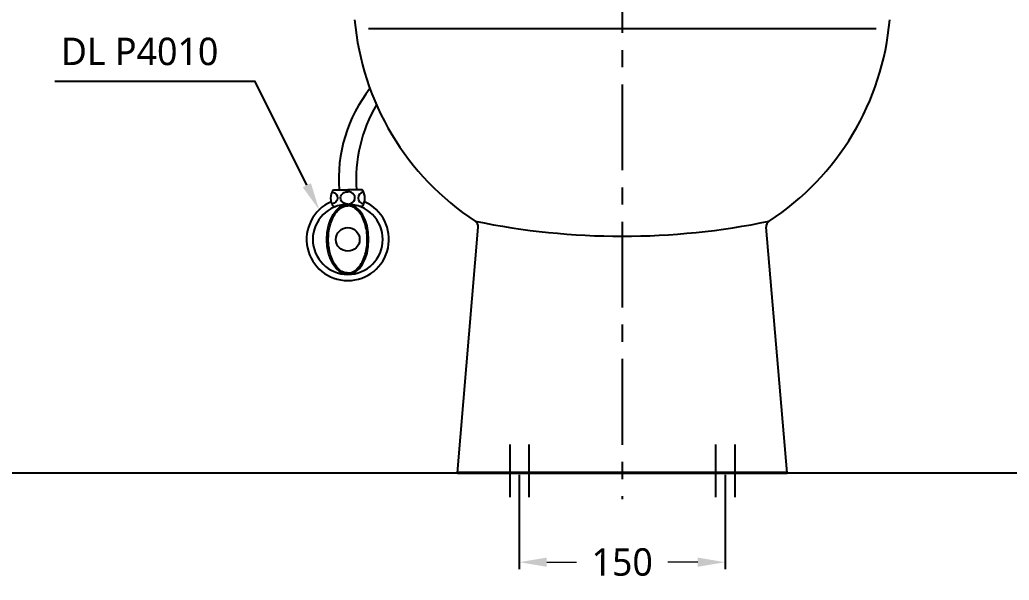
# Model space of a CAD drawing. Header units: inches. Extents: x -15723 to -7264, y -5919 to -976.
# Drawn here: x -14618 to -13897, y -3124 to -2716 of the extents above; entities that cross this region are included whole.
import ezdxf

# ---------------------------------------------------------------- set-up
doc = ezdxf.new("R2010")
doc.units = ezdxf.units.IN
doc.header["$MEASUREMENT"] = 0
doc.linetypes.add('CENTER', pattern=[2, 1.25, -0.25, 0.25, -0.25])
for name, color, linetype in [('2', 2, 'Continuous'), ('3', 3, 'Continuous'), ('6', 6, 'Continuous'), ('중심선', 1, 'CENTER')]:
    doc.layers.add(name, color=color, linetype=linetype)
doc.layers.add('외형선', color=4, linetype='Continuous', lineweight=40)
doc.styles.add('ROMANS', font='NanumGothic.ttf', dxfattribs={"height": 10.144927})
doc.styles.get("Standard").update_dxf_attribs({"font": 'NanumGothic.ttf'})
doc.dimstyles.get("Standard").update_dxf_attribs({"dimtxt": 20, "dimasz": 20, "dimexe": 5, "dimexo": 1.5, "dimgap": 10, "dimtad": 0, "dimtoh": 1, "dimdec": 0, "dimzin": 0, "dimdsep": 46, "dimtxsty": 'Standard', "dimcen": 0, "dimclrd": 3, "dimclre": 3, "dimclrt": 2, "dimadec": 0, "dimazin": 3, "dimtfac": 1, "dimtdec": 0, "dimtofl": 0, "dimtmove": 0, "dimatfit": 3, "dimfxl": 0, "dimtolj": 1, "dimtzin": 0, "dimlwd": 0, "dimlwe": 25, "dimarcsym": 0})

# ---------------------------------------------------------------- blocks, each defined once
blk = doc.blocks.new('*D1')
at = {"color": 3, "linetype": 'Continuous', "lineweight": 25}
for p, q in [((-14254.31, -3047.69), (-14254.31, -3116.36)), ((-14104.31, -3047.69), (-14104.31, -3116.36))]:
    blk.add_line(p, q, dxfattribs=at)
at = {"color": 3, "linetype": 'Continuous', "lineweight": 0}
for p, q in [((-14234.31, -3111.36), (-14212.5, -3111.36)), ((-14124.31, -3111.36), (-14146.12, -3111.36))]:
    blk.add_line(p, q, dxfattribs=at)
at = {"color": 3}
for points in [[(-14234.31, -3108.03), (-14234.31, -3114.7), (-14254.31, -3111.36)], [(-14124.31, -3108.03), (-14124.31, -3114.7), (-14104.31, -3111.36)]]:
    blk.add_solid(points, dxfattribs=at)
at = {"layer": 'DEFPOINTS', "color": 0}
for p in [(-14254.31, -3046.19), (-14104.31, -3046.19), (-14104.31, -3111.36)]:
    blk.add_point(p, dxfattribs=at)
at = {"color": 2, "insert": (-14179.31, -3111.36), "char_height": 20, "attachment_point": 5}
blk.add_mtext('\\A1;150', dxfattribs=at)

msp = doc.modelspace()

# ---------------------------------------------------------------- linework, layer by layer
for p, q in [((-14261.31, -3025.56), (-14261.31, -3063.98)), ((-14247.31, -3025.56), (-14247.31, -3063.98)), ((-14111.31, -3025.56), (-14111.31, -3063.98)), ((-14097.31, -3025.56), (-14097.31, -3063.98))]:
    msp.add_line(p, q)
at = {"color": 4}
for centre, start in [((-14277.96, -2832.62), 142.10606), ((-14265.26, -2832.62), 149.64807)]:
    msp.add_arc(centre, 107.96, start, 184.02551, dxfattribs=at)
at = {"layer": '3', "color": 7}
for p, q in [((-14364.31, -2722.64), (-13994.31, -2722.64)), ((-14299.44, -3046.19), (-14284.21, -2867.39)), ((-14059.17, -3046.19), (-14074.4, -2867.39))]:
    msp.add_line(p, q, dxfattribs=at)
at = {"layer": '3', "extrusion": (0, 0, -1)}
msp.add_lwpolyline([(14409.11, -2836.76), (14446.86, -2761.06), (14592.88, -2761.06)], dxfattribs=at)
at = {"layer": '3', "color": 7}
for centre, radius, start, end in [((-14179.31, -2699.11), 195.75, 185.009, 236.80907), ((-14179.31, -2699.11), 195.75, 303.19093, 354.991), ((-14179.31, -2344.39), 529.48, 258.3237, 281.6763), ((-14289.2, -2867.1), 5, 356.725, 56.80907), ((-14069.41, -2867.1), 5, 123.19093, 183.275)]:
    msp.add_arc(centre, radius, start, end, dxfattribs=at)
at = {"layer": '3', "extrusion": (0, 0, -1)}
msp.add_solid([(14412.09, -2838.24), (14400.19, -2854.65), (14406.13, -2835.27)], dxfattribs=at)
at = {"layer": '6', "color": 4}
for p, q in [((-14389.81, -2840.19), (-14385.66, -2840.19)), ((-14385.66, -2840.19), (-14379.35, -2840.19)), ((-14372.96, -2840.19), (-14379.26, -2840.19)), ((-14368.81, -2840.19), (-14372.96, -2840.19)), ((-14389.81, -2852.96), (-14389.81, -2852.19)), ((-14389.81, -2852.19), (-14387.92, -2852.19)), ((-14388.56, -2852.43), (-14388.56, -2852.19)), ((-14368.81, -2852.19), (-14370.69, -2852.19)), ((-14370.06, -2852.43), (-14370.06, -2852.19)), ((-14368.81, -2852.96), (-14368.81, -2852.19))]:
    msp.add_line(p, q, dxfattribs=at)
at = {"layer": '6'}
msp.add_lwpolyline([(-13176.18, -1118.69), (-15579.31, -1118.69), (-15579.31, -3046.19), (-13651.81, -3046.19), (-13651.81, -2046.19)], dxfattribs=at)
at = {"layer": '6', "color": 4}
msp.add_circle((-14379.31, -2876.19), 8.62, dxfattribs=at)
msp.add_circle((-14379.31, -2876.19), 8.62, dxfattribs=at)
for centre, radius, start, end in [((-14381.81, -2846.19), 10, 143.1301, 216.8699), ((-14376.81, -2846.19), 10, 323.1301, 36.8699), ((-14379.31, -2876.19), 30, 113.91725, 270), ((-14379.31, -2876.19), 25.5, 90, 270), ((-14379.31, -2876.19), 30, 270, 66.08275), ((-14379.31, -2876.19), 25.5, 270, 90)]:
    msp.add_arc(centre, radius, start, end, dxfattribs=at)
at = {"layer": '6', "color": 4, "extrusion": (0, 0, -1)}
for centre, major_axis, ratio, start_param, end_param in [((-14391.99, -2845.97), (-5.23, 0), 0.866391, 1.824119, 4.49897), ((-14379.31, -2845.97), (-5.23, 0), 0.866391, 4.712389, 7.853982), ((-14379.31, -2876.19), (0, 25.5), 0.596529, 3.141593, 6.283185)]:
    msp.add_ellipse(centre, major_axis=major_axis, ratio=ratio, start_param=start_param, end_param=end_param, dxfattribs=at)
at = {"layer": '6', "color": 4}
for centre, major_axis, ratio, start_param, end_param in [((-14379.31, -2845.97), (5.23, 0), 0.866391, 4.712389, 7.853982), ((-14366.62, -2845.97), (5.23, 0), 0.866391, 1.824119, 4.49897), ((-14379.31, -2876.19), (0, 25.5), 0.596529, 3.141593, 6.283185)]:
    msp.add_ellipse(centre, major_axis=major_axis, ratio=ratio, start_param=start_param, end_param=end_param, dxfattribs=at)
for points in [[(-14379.31, -2900.69), (-14379.69, -2900.69), (-14380.08, -2900.67), (-14382.55, -2900.31), (-14384.63, -2899.19), (-14388.38, -2895.35), (-14390.03, -2892.65), (-14392.45, -2886.23), (-14393.21, -2882.52), (-14393.67, -2874.91), (-14393.37, -2871.01), (-14391.77, -2863.86), (-14390.47, -2860.63), (-14387.2, -2855.52), (-14385.23, -2853.66), (-14381.91, -2852.01), (-14380.61, -2851.69), (-14379.31, -2851.69)], [(-14379.31, -2900.69), (-14378.92, -2900.69), (-14378.53, -2900.67), (-14376.06, -2900.31), (-14373.98, -2899.19), (-14370.23, -2895.35), (-14368.58, -2892.65), (-14366.17, -2886.23), (-14365.4, -2882.52), (-14364.94, -2874.91), (-14365.24, -2871.01), (-14366.85, -2863.86), (-14368.14, -2860.63), (-14371.42, -2855.52), (-14373.38, -2853.66), (-14376.7, -2852.01), (-14378, -2851.69), (-14379.31, -2851.69)]]:
    msp.add_open_spline(points, degree=3, knots=[3.141671, 3.141671, 3.141671, 3.141671, 3.227768, 3.227768, 3.688878, 3.688878, 4.149988, 4.149988, 4.611097, 4.611097, 5.072207, 5.072207, 5.533317, 5.533317, 5.994427, 5.994427, 6.283185, 6.283185, 6.283185, 6.283185], dxfattribs=at)
at = {"layer": '외형선'}
msp.add_line((-14299.44, -3046.19), (-14059.17, -3046.19), dxfattribs=at)
at = {"layer": '중심선', "ltscale": 50}
msp.add_line((-14179.31, -2363.31), (-14179.31, -3065.46), dxfattribs=at)

# ---------------------------------------------------------------- texts
at = {"layer": '2', "insert": (-14588.42, -2739.37), "char_height": 20, "attachment_point": 4, "style": 'ROMANS'}
msp.add_mtext('DL P4010', dxfattribs=at)

# ---------------------------------------------------------------- dimensions: what is measured, and where the dimension line sits
dim = msp.add_linear_dim(base=(-14104.31, -3111.36), p1=(-14254.31, -3046.19), p2=(-14104.31, -3046.19), text='150', dimstyle='Standard', override={"dimtih": 1, "dimarcsym": 1})
dim.commit()
dim.dimension.update_dxf_attribs({"geometry": '*D1', "text_midpoint": (-14179.31, -3111.36)})

doc.saveas('drawing.dxf')
